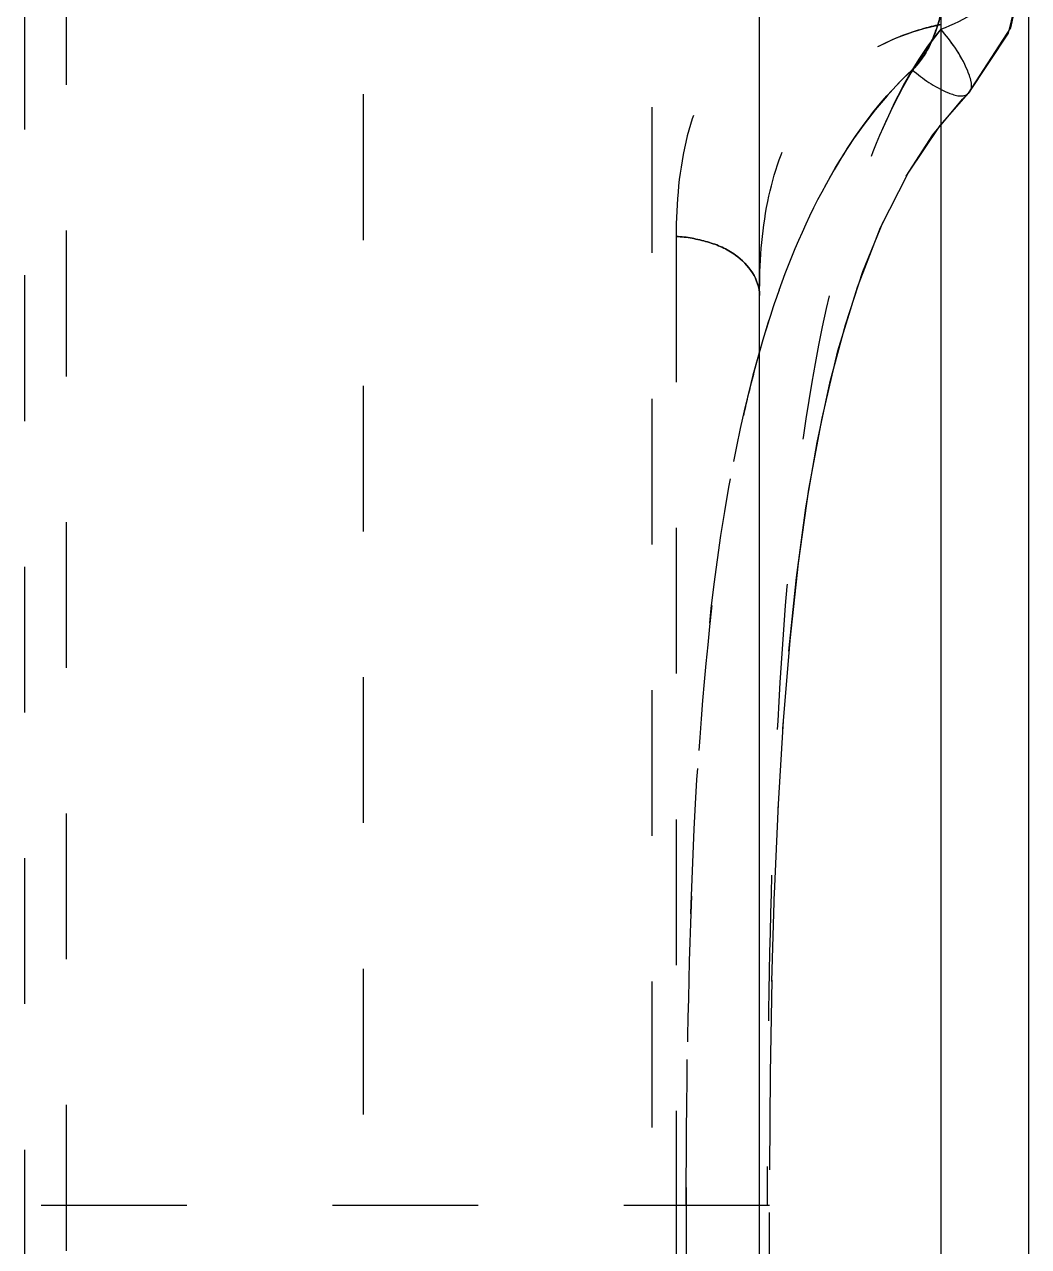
# Model space of a CAD drawing. Header units: millimetres. Extents: x 4797 to 6967, y -10922 to -3169.
# Drawn here: x 5385.09 to 5396.34, y -6431.52 to -6417.83 of the extents above; entities that cross this region are included whole.
import ezdxf

# ---------------------------------------------------------------- set-up
doc = ezdxf.new("R2010")
doc.units = ezdxf.units.MM
doc.header["$LTSCALE"] = 16.335
doc.linetypes.add('HIDDEN', pattern=[0.2, 0.1, -0.1])
doc.layers.get('0').update_dxf_attribs({"linetype": 'CONTINUOUS'})
doc.layers.add('DEFAULT_2', color=8, linetype='HIDDEN')

msp = doc.modelspace()

# ---------------------------------------------------------------- linework, layer by layer
at = {"color": 7, "linetype": 'Continuous'}
for p, q in [((5393.327, -6544.42), (5393.327, -6263.588)), ((5395.358, -6382.781), (5395.357, -6529.595)), ((5396.342, -6384.331), (5396.342, -6528.046))]:
    msp.add_line(p, q, dxfattribs=at)
at = {"layer": 'DEFAULT_2', "color": 8, "linetype": 'HIDDEN'}
for p, q in [((5385.554, -6403.802), (5385.553, -6484.455)), ((5385.086, -6404.303), (5385.086, -6483.953)), ((5388.883, -6405.541), (5388.883, -6482.715)), ((5392.121, -6408.953), (5392.121, -6479.303)), ((5396.118, -6417.922), (5396.334, -6417.01)), ((5396.142, -6417.862), (5396.333, -6417.024)), ((5395.67, -6418.598), (5396.142, -6417.862)), ((5395.668, -6418.6), (5396.118, -6417.922)), ((5395.35, -6418.957), (5395.669, -6418.598)), ((5395.603, -6418.665), (5395.669, -6418.598)), ((5395.668, -6418.6), (5395.669, -6418.598)), ((5395.669, -6418.598), (5395.67, -6418.598)), ((5392.392, -6420.202), (5392.392, -6468.054)), ((5393.534, -6426.627), (5393.594, -6425.63)), ((5393.495, -6427.572), (5393.538, -6426.564)), ((5393.466, -6428.553), (5393.496, -6427.532)), ((5393.44, -6462.178), (5393.44, -6430.616)), ((5393.44, -6431.063), (5385.086, -6431.063)), ((5392.505, -6431.063), (5392.505, -6457.193))]:
    msp.add_line(p, q, dxfattribs=at)
for points in [[(5394.971, -6419.528), (5395.269, -6419.065), (5395.603, -6418.665)], [(5393.588, -6425.72), (5393.668, -6424.731), (5393.762, -6423.866), (5393.88, -6423.036), (5394.027, -6422.241), (5394.206, -6421.484), (5394.424, -6420.769), (5394.684, -6420.102), (5394.991, -6419.493), (5395.35, -6418.957)], [(5394.119, -6421.83), (5394.289, -6421.192), (5394.485, -6420.596), (5394.711, -6420.04)], [(5393.656, -6424.852), (5393.742, -6424.027), (5393.847, -6423.246), (5393.973, -6422.513), (5394.119, -6421.83)], [(5393.441, -6430.663), (5393.449, -6429.581), (5393.467, -6428.538)]]:
    msp.add_lwpolyline(points, dxfattribs=at)
for centre, radius, start, end in [((5403.93, -6424.495), 11.021, 160.4424, 164.562), ((5406.58, -6425.233), 13.771, 164.5389, 167.3087)]:
    msp.add_arc(centre, radius, start, end, dxfattribs=at)
for points, knots in [([(5395.358, -6417.878), (5395.633, -6417.779), (5396.09, -6417.51), (5396.341, -6417.012), (5396.342, -6416.795)], [0, 0, 0, 0, 0.574531, 1, 1, 1, 1]), ([(5395.038, -6416.958), (5394.605, -6417.034), (5393.812, -6417.271), (5392.894, -6418.048), (5392.453, -6419.089), (5392.392, -6419.824), (5392.392, -6420.202)], [0, 0, 0, 0, 0.285569, 0.525667, 0.754696, 1, 1, 1, 1]), ([(5395.407, -6417.287), (5395.407, -6417.478), (5395.348, -6417.853), (5395.173, -6418.208), (5395.038, -6418.335)], [0, 0, 0, 0, 0.507322, 1, 1, 1, 1]), ([(5393.327, -6420.863), (5393.327, -6420.511), (5393.368, -6419.836), (5393.69, -6418.878), (5394.389, -6418.146), (5395.021, -6417.897), (5395.358, -6417.826)], [0, 0, 0, 0, 0.264245, 0.505315, 0.741517, 1, 1, 1, 1]), ([(5395.358, -6417.826), (5395.295, -6417.839), (5395.054, -6417.898), (5394.821, -6417.988), (5394.659, -6418.072)], [0, 0, 0, 0, 0.260412, 1, 1, 1, 1]), ([(5395.358, -6417.878), (5395.034, -6418.29), (5394.542, -6419.255), (5393.931, -6421.355), (5393.584, -6424.156), (5393.435, -6427.584), (5393.413, -6429.899), (5393.413, -6431.063)], [0, 0, 0, 0, 0.116486, 0.236914, 0.485522, 0.741095, 1, 1, 1, 1]), ([(5395.67, -6418.598), (5395.729, -6418.54), (5395.624, -6418.207), (5395.476, -6418.022), (5395.358, -6417.878)], [0, 0, 0, 0, 0.310277, 1, 1, 1, 1]), ([(5395.67, -6418.598), (5395.729, -6418.539), (5395.624, -6418.207), (5395.476, -6418.021), (5395.358, -6417.878)], [0, 0, 0, 0, 0.310314, 1, 1, 1, 1]), ([(5395.038, -6418.335), (5394.248, -6419.079), (5393.268, -6421.151), (5392.729, -6424.38), (5392.533, -6427.706), (5392.505, -6429.939), (5392.505, -6431.063)], [0, 0, 0, 0, 0.246216, 0.493187, 0.745102, 1, 1, 1, 1]), ([(5395.038, -6418.335), (5395.163, -6418.436), (5395.328, -6418.567), (5395.615, -6418.65), (5395.669, -6418.598)], [0, 0, 0, 0, 0.681421, 1, 1, 1, 1]), ([(5393.327, -6420.863), (5393.327, -6420.687), (5393.122, -6420.407), (5392.745, -6420.251), (5392.511, -6420.208), (5392.392, -6420.202)], [0, 0, 0, 0, 0.428031, 0.709631, 1, 1, 1, 1]), ([(5392.392, -6420.202), (5392.511, -6420.208), (5392.745, -6420.251), (5393.122, -6420.407), (5393.327, -6420.687), (5393.327, -6420.863)], [0, 0, 0, 0, 0.290369, 0.571967, 1, 1, 1, 1]), ([(5392.505, -6431.063), (5392.506, -6429.563), (5392.552, -6426.603), (5392.822, -6423.634), (5393.145, -6422.208)], [0, 0, 0, 0, 0.506303, 1, 1, 1, 1])]:
    msp.add_open_spline(points, degree=3, knots=knots, dxfattribs=at)
for points in [[(5395.296, -6417.915), (5395.343, -6417.787), (5395.375, -6417.654), (5395.392, -6417.519)], [(5395.358, -6417.878), (5395.082, -6418.211), (5394.877, -6418.601), (5394.705, -6418.997)], [(5395.138, -6418.22), (5395.205, -6418.127), (5395.256, -6418.022), (5395.296, -6417.915)], [(5395.038, -6418.335), (5395.075, -6418.3), (5395.108, -6418.261), (5395.138, -6418.22)], [(5394.227, -6419.351), (5394.452, -6418.981), (5394.719, -6418.628), (5395.038, -6418.335)], [(5393.545, -6420.806), (5393.725, -6420.302), (5393.948, -6419.808), (5394.227, -6419.351)]]:
    msp.add_open_spline(points, degree=3, dxfattribs=at)

doc.saveas('drawing.dxf')
